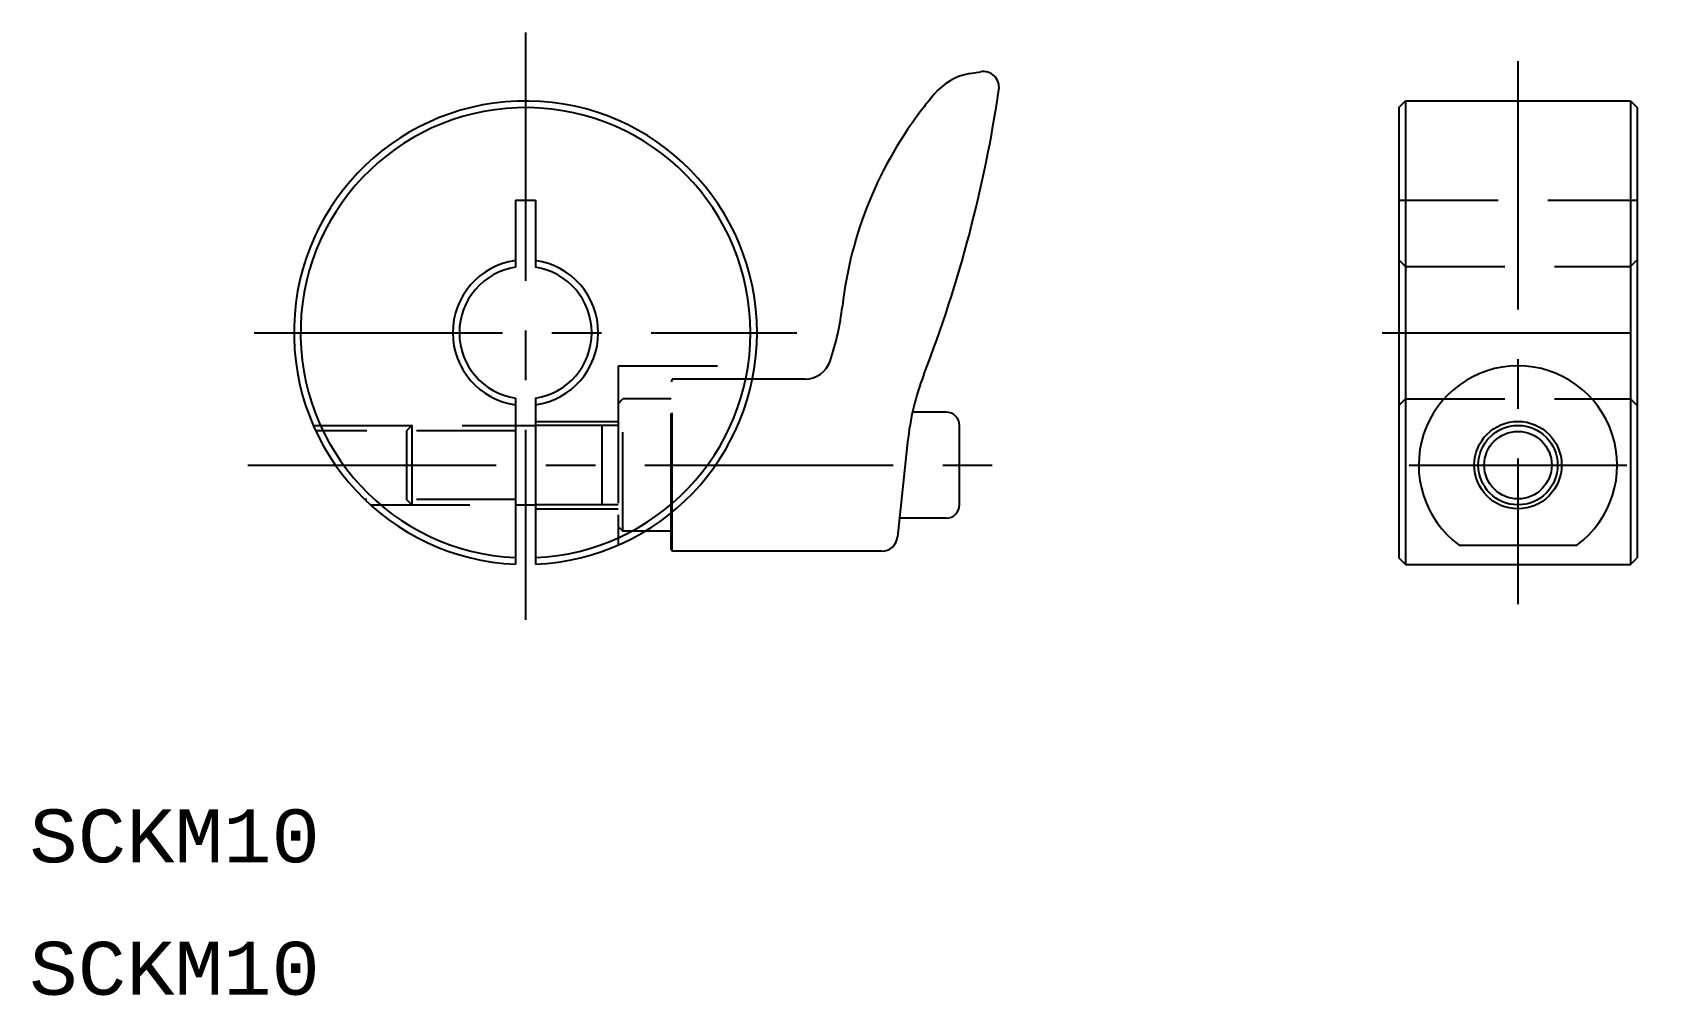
# Model space of a CAD drawing. Extents: x 20 to 143, y 20 to 93.
import ezdxf
from ezdxf.enums import TextEntityAlignment as Align

# ---------------------------------------------------------------- set-up
doc = ezdxf.new("R2010")
doc.units = 0
doc.header["$LTSCALE"] = 15
doc.linetypes.add('CENTER', pattern=[2, 1.25, -0.25, 0.25, -0.25])
doc.linetypes.add('DASHED', pattern=[0.75, 0.5, -0.25])
for name, color, linetype in [('CSLAYER1', 7, 'CONTINUOUS'), ('CSLAYER16', 7, 'CONTINUOUS'), ('CSLAYER3', 7, 'CONTINUOUS')]:
    doc.layers.add(name, color=color, linetype=linetype)
doc.styles.add('EASYDRAW_FONT', font='monotxt', dxfattribs={"height": 1, "bigfont": 'bigfont'})

# ---------------------------------------------------------------- blocks, each defined once
blk = doc.blocks.new('BLKF0000')
at = {"layer": 'CSLAYER1', "color": 3, "linetype": 'CONTINUOUS'}
for p, q in [((68.585808, 66.5), (68.5, 66.299237)), ((68.585808, 53.5), (68.585808, 56.459141)), ((68.585808, 53.5), (68.5, 53.700763))]:
    blk.add_line(p, q, dxfattribs=at)
at = {"layer": 'CSLAYER1', "color": 3, "linetype": 'DASHED'}
blk.add_line((68.585808, 56.459141), (68.585808, 66.5), dxfattribs=at)
at = {"layer": 'CSLAYER1', "color": 7, "linetype": 'CONTINUOUS'}
for p, q in [((89.3, 64), (86.785733, 64)), ((90.3, 57), (90.3, 63)), ((89.3, 56), (85.765294, 56))]:
    blk.add_line(p, q, dxfattribs=at)
for centre, start, end in [((89.3, 63), 0, 90), ((89.3, 57), 270, 360)]:
    blk.add_arc(centre, 1, start, end, dxfattribs=at)
at = {"layer": 'CSLAYER16', "color": 3, "linetype": 'CONTINUOUS'}
for p, q in [((91.067653, 89.571112), (91.876755, 89.713778)), ((78.621805, 66.5), (74.646428, 66.5)), ((86.374998, 61.745535), (85.613904, 54.57337)), ((68.5, 53.700763), (68.5, 56.389342)), ((84.420604, 53.5), (68.585808, 53.5))]:
    blk.add_line(p, q, dxfattribs=at)
at = {"layer": 'CSLAYER16', "color": 3, "linetype": 'DASHED'}
for p, q in [((68.5, 56.389342), (68.5, 66.299237)), ((74.646428, 66.5), (68.585808, 66.5))]:
    blk.add_line(p, q, dxfattribs=at)
at = {"layer": 'CSLAYER16', "color": 3, "linetype": 'CONTINUOUS'}
for centre, radius, start, end in [((91.84907, 85.139477), 4.5, 100, 140.207964), ((92.085133, 88.532009), 1.2, -8.365079, 100), ((-5.663752, 102.905438), 100, 338.863766, 351.634921), ((111.248463, 68.578901), 30, 141.978819, 173.455386), ((119.126294, 62.419374), 40, 140.207964, 141.978819), ((61.574292, 74.277743), 20, 341.277451, 353.455386), ((78.621805, 68.5), 2, 270, 341.277451), ((106.26333, 59.635029), 20, 158.863766, 173.942569), ((84.420604, 54.7), 1.2, 270, 353.942569)]:
    blk.add_arc(centre, radius, start, end, dxfattribs=at)

msp = doc.modelspace()

# ---------------------------------------------------------------- linework, layer by layer
at = {"layer": 'CSLAYER1', "color": 7, "linetype": 'CONTINUOUS'}
for p, q in [((123.5, 87), (124, 87.5)), ((123.5, 87), (123.5, 53)), ((124, 87.5), (124, 52.5)), ((124, 87.5), (141, 87.5)), ((141, 87.5), (141, 52.5)), ((141, 87.5), (141.5, 87)), ((141.5, 87), (141.5, 53)), ((56.75, 80), (56.75, 74.94343)), ((56.75, 80), (58.25, 80)), ((58.25, 80), (58.25, 74.94343)), ((56.75, 65.05657), (56.75, 52.516079)), ((58.25, 65.05657), (58.25, 52.516079)), ((56.75, 63), (58.25, 63)), ((56.75, 57), (58.25, 57)), ((68.5, 55), (66.513878, 55)), ((128.052495, 53.960985), (136.947505, 53.960985)), ((124, 52.5), (123.499999, 53)), ((141, 52.5), (141.5, 53)), ((124, 52.5), (141, 52.5))]:
    msp.add_line(p, q, dxfattribs=at)
at = {"layer": 'CSLAYER1', "color": 3, "linetype": 'DASHED'}
for p, q in [((123.5, 80), (141.5, 80)), ((123.999999, 75), (123.5, 75.499999)), ((124, 75), (141, 75)), ((141.5, 75.500001), (141, 75.000001)), ((64.5, 67.5), (64.5, 53.960985)), ((64.5, 67.5), (74.820508, 67.5)), ((64.5, 64.634144), (64.865856, 65)), ((68.5, 65), (64.865856, 65)), ((64.865856, 55), (64.865856, 65)), ((123.5, 64.5), (123.999999, 65)), ((124, 65), (141, 65)), ((140.999998, 65.000001), (141.5, 64.5)), ((64.5, 64.634144), (64.5, 55.365856)), ((41.460985, 63), (56.75, 63)), ((56.75, 62.6), (41.641564, 62.6)), ((48.9, 63), (48.5, 62.6)), ((48.5, 62.6), (48.5, 57.4)), ((48.9, 63), (48.9, 57)), ((58.25, 63.3), (64.5, 63.3)), ((64.5, 63), (58.25, 63)), ((63.3, 57), (63.3, 63)), ((56.75, 57.4), (45.355454, 57.4)), ((45.784625, 57), (56.75, 57)), ((48.9, 57), (48.5, 57.4)), ((64.5, 57), (58.25, 57)), ((58.25, 56.7), (64.5, 56.7)), ((64.5, 55.365856), (64.865856, 55)), ((66.513878, 55), (64.865856, 55))]:
    msp.add_line(p, q, dxfattribs=at)
at = {"layer": 'CSLAYER1', "color": 7, "linetype": 'CONTINUOUS'}
for radius in [3.3, 2.55]:
    msp.add_circle((132.5, 60), radius, dxfattribs=at)
at = {"layer": 'CSLAYER1', "color": 3, "linetype": 'CONTINUOUS'}
msp.add_circle((132.5, 60), 3, dxfattribs=at)
at = {"layer": 'CSLAYER1', "color": 7, "linetype": 'CONTINUOUS'}
for centre, radius, start, end in [((57.5, 70), 17.5, 0, 267.5437), ((57.5, 70), 17, 0, 267.47144), ((57.5, 70), 5.5, 97.837481, 262.16252), ((57.5, 70), 5, 98.626927, 261.373073), ((57.5, 70), 5.5, 0, 82.162518), ((57.5, 70), 5, -81.373073, 81.373073), ((57.5, 70), 17.5, 272.45628, 360), ((57.5, 70), 17, 272.52857, 360), ((57.5, 70), 5.5, 277.83748, 360), ((132.5, 60), 7.5, -53.629767, 233.629767)]:
    msp.add_arc(centre, radius, start, end, dxfattribs=at)
at = {"layer": 'CSLAYER3', "color": 1, "linetype": 'CENTER'}
for p, q in [((57.5, 92.676142), (57.5, 48.323858)), ((132.5, 90.5), (132.5, 49.5)), ((37, 70), (78, 70)), ((122.25, 70), (142.75, 70)), ((36.525921, 60), (96.032329, 60)), ((124.275, 60), (140.725, 60))]:
    msp.add_line(p, q, dxfattribs=at)

# ---------------------------------------------------------------- block references
at = {"layer": 'CSLAYER1'}
msp.add_blockref('BLKF0000', (0, 0), dxfattribs=at)

# ---------------------------------------------------------------- texts
at = {"layer": 'CSLAYER1', "color": 7, "style": 'EASYDRAW_FONT', "width": 0.968823}
for p, p2 in [((20, 30), (41.959999, 30)), ((20, 20), (41.959999, 20))]:
    msp.add_text('SCKM10', height=4, dxfattribs=at).set_placement(p, p2, align=Align.FIT)

doc.saveas('drawing.dxf')
